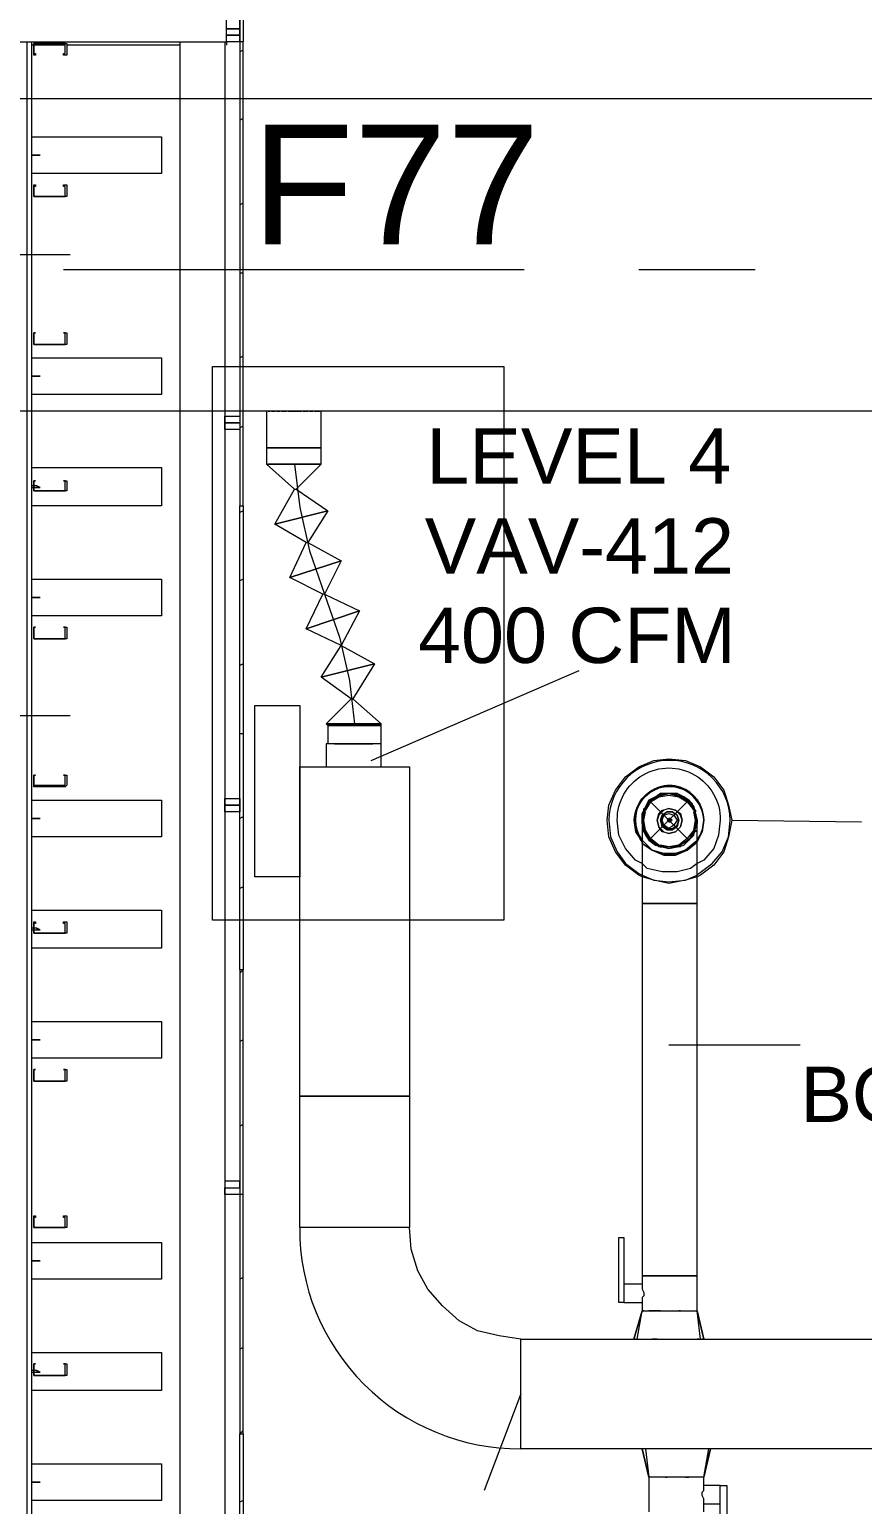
# Model space of a CAD drawing. Header units: metres. Extents: x 98 to 337, y -7 to 53.
# Drawn here: x 123.144 to 125.44, y 40.839 to 44.903 of the extents above; entities that cross this region are included whole.
import ezdxf

# ---------------------------------------------------------------- set-up
doc = ezdxf.new("R2010")
doc.units = ezdxf.units.M
doc.layers.add('HVAC - Ductos', color=5, linetype='Continuous', lineweight=0)
doc.layers.add('PDF_Text', color=7, linetype='Continuous', lineweight=0)
doc.layers.add('PDF_Geometry', color=7, linetype='Continuous', lineweight=0, true_color=0xaaaaaa)
doc.styles.add('PDF Arial-BoldMT-Identity-H', font='arial.ttf')
doc.styles.add('PDF Helvetica', font='')
doc.styles.get('PDF Helvetica').set_extended_font_data('Helvetica')

msp = doc.modelspace()

# ---------------------------------------------------------------- linework, layer by layer
at = {"layer": 'HVAC - Ductos', "lineweight": 0}
for points in [[(121.2774, 44.7129), (128.7409, 44.7129), (128.7409, 43.8515), (121.2774, 43.8515)], [(123.7973, 43.8515), (123.7973, 43.7507), (123.8019, 43.7507), (123.8065, 43.7507), (123.8202, 43.7507), (123.8385, 43.7507), (123.8569, 43.7507), (123.8751, 43.7507), (123.8935, 43.7507), (123.9118, 43.7507), (123.9302, 43.7507), (123.9394, 43.7507), (123.9485, 43.7507), (123.9485, 43.8515)], [(123.8019, 43.8515), (123.8065, 43.8515)], [(123.8111, 43.8515), (123.8156, 43.8515), (123.8202, 43.8515)], [(123.8248, 43.8515), (123.834, 43.8515)], [(123.8385, 43.8515), (123.8431, 43.8515), (123.8523, 43.8515)], [(123.8569, 43.8515), (123.8751, 43.8515), (123.8935, 43.8515)], [(123.8981, 43.8515), (123.9072, 43.8515), (123.9118, 43.8515)], [(123.9164, 43.8515), (123.921, 43.8515), (123.9256, 43.8515)], [(123.9302, 43.8515), (123.9348, 43.8515), (123.9394, 43.8515), (123.9439, 43.8515)], [(123.8751, 43.6362), (123.8797, 43.6362), (123.9485, 43.705), (123.9485, 43.7507), (123.9394, 43.7507), (123.9302, 43.7507), (123.9118, 43.7507), (123.8935, 43.7507), (123.8751, 43.7507), (123.8569, 43.7507), (123.8385, 43.7507), (123.8202, 43.7507), (123.8065, 43.7507), (123.8019, 43.7507), (123.7973, 43.7507), (123.7973, 43.705), (123.8019, 43.705), (123.8065, 43.705), (123.8202, 43.705), (123.8385, 43.705), (123.8569, 43.705), (123.8751, 43.705), (123.8935, 43.705), (123.9118, 43.705), (123.9302, 43.705), (123.9394, 43.705), (123.9485, 43.705), (123.9394, 43.705), (123.9302, 43.705), (123.9118, 43.705), (123.8935, 43.705), (123.8751, 43.705), (123.8569, 43.705), (123.8385, 43.705), (123.8202, 43.705), (123.8065, 43.705), (123.8019, 43.705), (123.9485, 43.705), (123.8019, 43.705)], [(123.8797, 43.6362), (123.9668, 43.5766), (123.8202, 43.5399), (123.8751, 43.6362), (123.7973, 43.705)], [(123.8751, 43.705), (123.8889, 43.5858), (123.9164, 43.4667), (123.9576, 43.3475), (123.9989, 43.2284), (124.0264, 43.1093), (124.0401, 42.9901)], [(123.9118, 43.4896), (124.0034, 43.4392), (123.8614, 43.3934), (123.9072, 43.4896), (123.8202, 43.5399), (123.9668, 43.5766), (123.9118, 43.4896), (123.9072, 43.4896)], [(123.9576, 43.3475), (124.0538, 43.3017), (123.9072, 43.2514), (123.9531, 43.3475), (123.8614, 43.3934), (124.0034, 43.4392), (123.9576, 43.3475), (123.9531, 43.3475)], [(124.0356, 43.0589), (124.1134, 42.9901), (123.9622, 42.9901), (124.031, 43.0589), (123.9485, 43.1185), (124.0951, 43.1552), (124.0356, 43.0589), (124.031, 43.0589)], [(124.1134, 42.9352), (124.1043, 42.9352), (124.0951, 42.9352), (124.0768, 42.9352), (124.0584, 42.9352), (124.0401, 42.9352), (124.0218, 42.9352), (124.0034, 42.9352), (123.9852, 42.9352), (123.9714, 42.9352), (123.9668, 42.9352), (123.9622, 42.9352), (123.9622, 42.8711), (123.9668, 42.8711), (123.9714, 42.8711), (123.9852, 42.8711), (124.0034, 42.8711), (124.0218, 42.8711), (124.0401, 42.8711), (124.0584, 42.8711), (124.0722, 42.8711), (124.086, 42.8711), (124.0997, 42.8711), (124.1089, 42.8711), (124.1134, 42.8711), (124.1134, 42.9352), (124.1134, 42.9856), (124.1134, 42.9901), (124.1089, 42.9901), (124.0951, 42.9901), (124.0676, 42.9901), (124.0401, 42.9901), (124.008, 42.9901), (123.9852, 42.9901), (123.9668, 42.9901), (123.9622, 42.9901), (123.9668, 42.9901), (123.9852, 42.9901), (124.008, 42.9901), (124.0401, 42.9901), (124.0676, 42.9901), (124.0951, 42.9901), (124.1089, 42.9901), (124.1134, 42.9901)], [(123.9622, 42.9901), (123.9668, 42.9856), (123.9714, 42.9856), (123.9852, 42.9856), (124.0126, 42.9856), (124.0401, 42.9856), (124.0676, 42.9856), (124.0905, 42.9856), (124.1089, 42.9856), (124.1134, 42.9856), (124.1089, 42.9856), (124.0905, 42.9856), (124.0676, 42.9856), (124.0401, 42.9856), (124.0126, 42.9856), (123.9852, 42.9856), (123.9714, 42.9856), (123.9668, 42.9856), (123.9668, 42.9352)], [(123.9852, 42.9352), (124.0034, 42.9352), (124.0218, 42.9352), (124.0401, 42.9352), (124.0584, 42.9352), (124.0768, 42.9352), (124.0905, 42.9352)], [(124.8327, 42.5686), (124.8236, 42.5732), (124.7869, 42.6008), (124.7595, 42.6374), (124.7411, 42.6786), (124.7365, 42.7244), (124.7411, 42.7656), (124.7595, 42.8069), (124.7869, 42.8436), (124.8236, 42.8711), (124.8649, 42.8894), (124.9061, 42.8939), (124.9519, 42.8894), (124.9931, 42.8711), (125.0298, 42.8436), (125.0573, 42.8069), (125.071, 42.7656), (125.0802, 42.7244), (125.071, 42.6786), (125.0573, 42.6374), (125.0298, 42.6008), (124.9931, 42.5732), (124.9839, 42.5686)], [(124.8831, 42.7932), (124.9061, 42.7977), (124.9336, 42.7932)], [(124.8373, 42.7474), (124.8373, 42.7519), (124.8373, 42.7565)], [(124.874, 42.7886), (124.8557, 42.7748), (124.8419, 42.7519), (124.8557, 42.7748), (124.8785, 42.7886), (124.9061, 42.7932), (124.9336, 42.7886), (124.9565, 42.7748), (124.9747, 42.7519), (124.961, 42.7748), (124.9381, 42.7886)], [(124.8511, 42.7794), (124.961, 42.6694)], [(124.961, 42.7794), (124.8511, 42.6694)], [(124.874, 42.7932), (124.8785, 42.7932), (124.8831, 42.7932)], [(124.9336, 42.7932), (124.9381, 42.7932)], [(124.9747, 42.7565), (124.9793, 42.7519), (124.9793, 42.7474)], [(124.8373, 42.6924), (124.8373, 42.697), (124.8327, 42.7244), (124.8373, 42.7474)], [(124.8327, 42.7244), (124.8327, 42.7152), (124.8327, 42.697), (124.8327, 42.6694), (124.8327, 42.6282), (124.8327, 42.5824), (124.8327, 42.5274), (124.8327, 42.4953), (124.8419, 42.4953), (124.8511, 42.4953), (124.8694, 42.4953), (124.8877, 42.4953), (124.9061, 42.4953), (124.929, 42.4953), (124.9473, 42.4953), (124.961, 42.4953), (124.9747, 42.4953), (124.9793, 42.4953), (124.9839, 42.4953), (124.9839, 42.5503), (124.9839, 42.6008), (124.9839, 42.642), (124.9839, 42.6786), (124.9839, 42.7061), (124.9839, 42.7198), (124.9839, 42.7244)], [(124.8327, 42.7152), (124.8327, 42.7015), (124.8419, 42.6832), (124.8511, 42.6694), (124.8694, 42.6557), (124.8877, 42.6511), (124.9061, 42.6465), (124.929, 42.6511), (124.9473, 42.6557), (124.961, 42.6694), (124.9381, 42.6557), (124.9381, 42.6511), (124.9336, 42.6511)], [(124.9747, 42.697), (124.9793, 42.7244), (124.9747, 42.7474), (124.9793, 42.7244), (124.9747, 42.697), (124.9565, 42.674), (124.9336, 42.6557), (124.9061, 42.6511), (124.8785, 42.6557), (124.8557, 42.674), (124.8419, 42.697), (124.8373, 42.7244), (124.8419, 42.7474)], [(124.9793, 42.697), (124.9793, 42.6924), (124.9747, 42.6924), (124.961, 42.6694), (124.9747, 42.6832), (124.9793, 42.7015), (124.9839, 42.7152)], [(124.8831, 42.6511), (124.8785, 42.6511), (124.874, 42.6557), (124.8557, 42.6694), (124.8419, 42.6924)], [(124.9336, 42.6557), (124.9061, 42.6511), (124.8831, 42.6557)], [(124.9839, 42.6053), (124.9656, 42.5916), (124.929, 42.5824), (124.8877, 42.5824), (124.8465, 42.5916), (124.8327, 42.6053)], [(124.8327, 42.5732), (124.8649, 42.5595), (124.9061, 42.5549), (124.9519, 42.5595), (124.9839, 42.5732)], [(124.9839, 42.5686), (124.9519, 42.5595), (124.9061, 42.5503), (124.8649, 42.5595), (124.8327, 42.5686)], [(124.8327, 41.4461), (124.8327, 41.4415), (124.8327, 41.4324), (124.8373, 41.4232), (124.8373, 41.4141), (124.8327, 41.4095), (124.8327, 41.4003), (124.8327, 41.3957)], [(124.819, 41.2949), (124.8327, 41.3728), (124.8099, 41.2949), (124.8145, 41.2949), (124.819, 41.2949), (124.8236, 41.2949), (124.8327, 41.2949)], [(124.8145, 41.2949), (124.8099, 41.2949), (124.8327, 41.3728)], [(124.9885, 41.2949), (124.9839, 41.2949), (124.9931, 41.2949), (124.9839, 41.3728)], [(125.0023, 41.2949), (124.9839, 41.3728), (125.0023, 41.2949)], [(124.8373, 41.2949), (124.8511, 41.2949), (124.8557, 41.2949)], [(124.874, 41.2949), (124.8649, 41.2949), (124.8603, 41.2949)], [(124.8649, 41.2949), (124.874, 41.2949), (124.8877, 41.2949), (124.8923, 41.2949), (124.8969, 41.2949), (124.9198, 41.2949)], [(124.9244, 41.2949), (124.929, 41.2949), (124.9427, 41.2949), (124.9519, 41.2949), (124.9565, 41.2949), (124.961, 41.2949), (124.9793, 41.2949)], [(124.8373, 40.9926), (124.8327, 40.9926)], [(124.8327, 40.9926), (124.8511, 40.9147), (124.8327, 40.9926)], [(124.8511, 40.9926), (124.8419, 40.9926), (124.8511, 40.9147)], [(125.0206, 40.9926), (125.0023, 40.9147), (124.9977, 40.9147), (124.9931, 40.9147), (124.9793, 40.9147), (124.9656, 40.9147), (124.9473, 40.9147), (124.929, 40.9147), (124.9061, 40.9147), (124.8877, 40.9147), (124.874, 40.9147), (124.8603, 40.9147), (124.8557, 40.9147), (124.8511, 40.9147), (124.8511, 40.8185)], [(124.874, 40.9926), (124.8557, 40.9926)], [(124.9977, 40.9926), (124.9793, 40.9926), (124.9747, 40.9926), (124.9702, 40.9926), (124.961, 40.9926), (124.9473, 40.9926), (124.9427, 40.9926), (124.9381, 40.9926), (124.9152, 40.9926), (124.9107, 40.9926), (124.9061, 40.9926), (124.8923, 40.9926), (124.8831, 40.9926), (124.8785, 40.9926), (124.8649, 40.9926)], [(125.0023, 40.8185), (125.0023, 40.8413), (125.0481, 40.8413), (125.0481, 40.8459), (125.0481, 40.8505), (125.0481, 40.8551), (125.0481, 40.8597), (125.0481, 40.8688), (125.0481, 40.8734), (125.0481, 40.878), (125.0481, 40.8826), (125.0481, 40.8872), (125.0481, 40.8917), (125.0023, 40.8917), (125.0023, 40.9147), (125.016, 40.9926)], [(125.0023, 40.9147), (125.0206, 40.9926), (125.016, 40.9926), (125.0114, 40.9926), (125.0023, 40.9926)], [(125.0023, 40.8413), (125.0023, 40.8459), (125.0023, 40.8551), (124.9977, 40.8643), (124.9977, 40.8734), (125.0023, 40.878), (125.0023, 40.8872), (125.0023, 40.8917)]]:
    msp.add_lwpolyline(points, dxfattribs=at)
for points in [[(123.9072, 43.2514), (124.0538, 43.3017), (124.0034, 43.2055), (124.0951, 43.1552), (123.9485, 43.1185), (124.0034, 43.2055)], [(123.7652, 43.0405), (123.8889, 43.0405), (123.8889, 42.5686), (123.7652, 42.5686)], [(124.1134, 42.9856), (124.1043, 42.9856), (124.0905, 42.9856), (124.0768, 42.9856), (124.0584, 42.9856), (124.0401, 42.9856), (124.0218, 42.9856), (124.0034, 42.9856), (123.9852, 42.9856), (123.976, 42.9856), (123.9668, 42.9856), (123.976, 42.9856), (123.9852, 42.9856), (124.0034, 42.9856), (124.0218, 42.9856), (124.0401, 42.9856), (124.0584, 42.9856), (124.0768, 42.9856), (124.0905, 42.9856), (124.1043, 42.9856)], [(124.1913, 42.8711), (124.1913, 41.9639), (123.8889, 41.9639), (123.8889, 42.8711)], [(124.8373, 42.7428), (124.8419, 42.7611), (124.8557, 42.7748), (124.8694, 42.7886), (124.8877, 42.7932), (124.9061, 42.7977), (124.9244, 42.7932), (124.9427, 42.7886), (124.961, 42.7748), (124.9702, 42.7611), (124.9793, 42.7428), (124.9793, 42.7244), (124.9793, 42.7061), (124.9702, 42.6878), (124.961, 42.6694), (124.9427, 42.6603), (124.9244, 42.6511), (124.9061, 42.6511), (124.8877, 42.6511), (124.8694, 42.6603), (124.8557, 42.6694), (124.8419, 42.6878), (124.8373, 42.7061), (124.8327, 42.7244)], [(124.8327, 42.7244), (124.8327, 42.7428), (124.8419, 42.7611), (124.8511, 42.7794), (124.8694, 42.7886), (124.8877, 42.7977), (124.9061, 42.7977), (124.929, 42.7977), (124.9473, 42.7886), (124.961, 42.7794), (124.9747, 42.7611), (124.9793, 42.7428), (124.9839, 42.7244), (124.9839, 42.7152), (124.9839, 42.7244), (124.9793, 42.7428), (124.9747, 42.7611), (124.961, 42.7794), (124.9473, 42.7886), (124.929, 42.7977), (124.9061, 42.7977), (124.8877, 42.7977), (124.8694, 42.7886), (124.8511, 42.7794), (124.8419, 42.7611), (124.8327, 42.7428), (124.8327, 42.7244), (124.8327, 42.7152)], [(124.9702, 42.7702), (124.929, 42.7977), (124.8831, 42.7977), (124.8465, 42.7702), (124.8327, 42.7244), (124.8465, 42.6786), (124.8831, 42.6511), (124.929, 42.6511), (124.9702, 42.6786), (124.9839, 42.7244)], [(124.8785, 42.7382), (124.874, 42.7244), (124.8785, 42.7428), (124.8877, 42.7519), (124.9061, 42.7565), (124.9244, 42.7519), (124.9381, 42.7428), (124.9427, 42.7244), (124.9381, 42.7382), (124.9244, 42.7519), (124.9061, 42.7565), (124.8923, 42.7519)], [(124.9381, 42.7061), (124.9427, 42.7244), (124.9381, 42.7061), (124.9244, 42.6924), (124.9061, 42.6878), (124.8877, 42.6924), (124.8785, 42.7061), (124.874, 42.7244), (124.8785, 42.7061), (124.8923, 42.6924), (124.9061, 42.6878), (124.9244, 42.6924)], [(124.8877, 42.7382), (124.8831, 42.7244), (124.8877, 42.7382), (124.9015, 42.7474), (124.9152, 42.7474), (124.929, 42.7382), (124.9336, 42.7244), (124.929, 42.7382), (124.9152, 42.7474), (124.9015, 42.7474)], [(124.929, 42.7107), (124.9336, 42.7244), (124.929, 42.7061), (124.9152, 42.697), (124.9015, 42.697), (124.8877, 42.7061), (124.8831, 42.7244), (124.8877, 42.7107), (124.9015, 42.7015), (124.9152, 42.7015)], [(124.8923, 42.7382), (124.9061, 42.7428), (124.9198, 42.7382), (124.929, 42.7244), (124.9198, 42.7107), (124.9061, 42.7015), (124.8923, 42.7107), (124.8877, 42.7244)], [(124.9061, 42.729), (124.9015, 42.7244), (124.9061, 42.729), (124.9107, 42.729), (124.9152, 42.7244), (124.9107, 42.7198), (124.9061, 42.7198), (124.9015, 42.7244), (124.9061, 42.7198), (124.9107, 42.7198), (124.9107, 42.7244), (124.9107, 42.729)], [(124.9839, 42.6648), (124.9977, 42.6924), (125.0023, 42.7244), (124.9977, 42.6924)], [(124.8373, 42.6648), (124.8603, 42.642), (124.8923, 42.6328), (124.9244, 42.6328), (124.9519, 42.642), (124.9793, 42.6648), (124.9839, 42.6694), (124.9793, 42.6648), (124.9519, 42.642), (124.9244, 42.6328), (124.8923, 42.6328), (124.8603, 42.642), (124.8373, 42.6648), (124.8327, 42.6694)], [(124.9793, 42.6603), (124.9565, 42.642), (124.9244, 42.6282), (124.8923, 42.6282), (124.8603, 42.642), (124.8327, 42.6603), (124.8327, 42.6648), (124.8327, 42.6603), (124.8603, 42.642), (124.8923, 42.6282), (124.9244, 42.6282), (124.9565, 42.642), (124.9793, 42.6603), (124.9839, 42.6648)], [(124.8327, 41.469), (124.8419, 41.469), (124.8511, 41.469), (124.8694, 41.469), (124.8877, 41.469), (124.9061, 41.469), (124.929, 41.469), (124.9473, 41.469), (124.961, 41.469), (124.9747, 41.469), (124.9793, 41.469), (124.9839, 41.469), (124.9839, 42.4953), (124.9793, 42.4953), (124.9747, 42.4953), (124.961, 42.4953), (124.9473, 42.4953), (124.929, 42.4953), (124.9061, 42.4953), (124.8877, 42.4953), (124.8694, 42.4953), (124.8511, 42.4953), (124.8419, 42.4953), (124.8327, 42.4953)], [(124.7686, 41.5744), (124.7823, 41.5744), (124.7823, 41.3957), (124.7686, 41.3957)], [(124.7823, 41.4461), (124.7823, 41.4415), (124.7823, 41.437), (124.7823, 41.4324), (124.7823, 41.4278), (124.7823, 41.4186), (124.7823, 41.4141), (124.7823, 41.4095), (124.7823, 41.4049), (124.7823, 41.4003), (124.7823, 41.3957), (124.8327, 41.3957), (124.8327, 41.3728), (124.8373, 41.3728), (124.8327, 41.3728), (124.8373, 41.3728), (124.8419, 41.3728), (124.8511, 41.3728), (124.8694, 41.3728), (124.8877, 41.3728), (124.9061, 41.3728), (124.929, 41.3728), (124.9473, 41.3728), (124.961, 41.3728), (124.9747, 41.3728), (124.9793, 41.3728), (124.9839, 41.3728), (124.9839, 41.469), (124.9793, 41.469), (124.9747, 41.469), (124.961, 41.469), (124.9473, 41.469), (124.929, 41.469), (124.9061, 41.469), (124.8877, 41.469), (124.8694, 41.469), (124.8511, 41.469), (124.8419, 41.469), (124.8327, 41.469), (124.8327, 41.4461)], [(124.8831, 41.3728), (124.8785, 41.3728), (124.8511, 41.3728), (124.8785, 41.3728)], [(124.9381, 41.3728), (124.9336, 41.3728)], [(124.4983, 41.2949), (125.5291, 41.2949), (125.5291, 40.9926), (124.4983, 40.9926)], [(124.9977, 41.2949), (125.0023, 41.2949)], [(124.8969, 40.9147), (124.9015, 40.9147)], [(124.9519, 40.9147), (124.9565, 40.9147), (124.961, 40.9147), (124.9565, 40.9147)], [(125.0664, 40.7131), (125.0481, 40.7131), (125.0481, 40.8917), (125.0664, 40.8917)]]:
    msp.add_lwpolyline(points, close=True, dxfattribs=at)
for points in [[(124.9839, 42.5732), (124.9885, 42.5778), (125.0252, 42.6053), (125.0527, 42.6374), (125.071, 42.6786), (125.0756, 42.7244, 0.986375), (124.7411, 42.7244), (124.7457, 42.6786), (124.7641, 42.6374), (124.7869, 42.6053), (124.8236, 42.5778), (124.8327, 42.5732)], [(124.8327, 42.6053), (124.8145, 42.6145), (124.7869, 42.6465), (124.7686, 42.6832), (124.7641, 42.7244, -1.013616), (125.0481, 42.7244), (125.0435, 42.6832), (125.0298, 42.6465), (125.0023, 42.6145), (124.9839, 42.6053)]]:
    msp.add_lwpolyline(points, format="xyb", dxfattribs=at)
for points in [[(125.0023, 42.7244, 1.397689), (124.8327, 42.6694), (124.819, 42.6924), (124.8145, 42.7244, -1.372858), (124.9839, 42.6694), (124.9977, 42.6924), (125.0023, 42.7244, 0.9626), (124.8099, 42.7244), (124.8145, 42.6924), (124.8327, 42.6648, -1.406921)], [(124.4983, 40.9926), (124.4983, 41.2949), (124.4387, 41.3041), (124.3792, 41.3179), (124.3287, 41.3453), (124.2829, 41.3866), (124.2417, 41.4324), (124.2143, 41.4828), (124.1959, 41.5424), (124.1913, 41.6019), (123.8889, 41.6019), (123.8889, 41.9639), (124.1913, 41.9639), (124.1913, 41.6019), (123.8889, 41.6019, 0.417423)]]:
    msp.add_lwpolyline(points, format="xyb", close=True, dxfattribs=at)
at = {"layer": 'PDF_Geometry', "lineweight": 0}
for points in [[(123.6873, 46.0645), (123.724, 46.0645), (123.724, 44.9053), (123.6873, 44.9053), (123.724, 44.9053), (123.724, 44.887), (123.6873, 44.887), (123.724, 44.887), (123.724, 44.8687), (123.6873, 44.8687), (123.6873, 44.9924), (123.6873, 46.3394), (123.6873, 46.0828)], [(123.724, 46.0828), (123.7331, 46.0828), (123.7331, 44.8687), (123.724, 44.8687), (123.724, 46.0828), (123.7331, 46.0828), (123.7331, 44.8687), (123.724, 44.8687), (123.724, 43.5903), (123.7331, 43.5903), (123.7331, 42.3121), (123.724, 42.3121), (123.724, 41.0338), (123.7331, 41.0338), (123.7331, 39.7555), (123.724, 39.7555), (123.724, 38.5459), (123.7331, 38.5459), (123.7331, 39.7555), (123.724, 39.7555), (123.724, 41.0338), (123.7331, 41.043)], [(123.5591, 44.8687), (123.5591, 39.9708), (120.0128, 39.9708), (120.0128, 44.8687), (123.6873, 44.8687), (123.6873, 44.8595)], [(120.1456, 44.8687), (120.3335, 44.8687), (120.4206, 44.8687), (120.4206, 39.9708), (120.4389, 39.9708), (120.4389, 44.8687), (123.1375, 44.8687), (123.1375, 39.9708), (123.1513, 39.9708), (123.1513, 44.8687), (123.1559, 44.8687)], [(123.6827, 44.8687), (123.6827, 38.5459), (123.6873, 38.5459), (123.6873, 37.2218), (123.5591, 37.2218)], [(123.7331, 42.3121), (123.724, 42.3121), (123.724, 43.5903), (123.7331, 43.5903), (123.7331, 44.8687)], [(123.2429, 44.8595), (123.1559, 44.8595), (123.1513, 44.8595)], [(123.5591, 44.8595), (123.2475, 44.8595)], [(123.7331, 44.8457), (123.724, 44.8412)], [(123.7331, 44.6579), (123.724, 44.6533)], [(123.1513, 44.6075), (123.5086, 44.6075), (123.5086, 44.5067), (123.1513, 44.5067)], [(123.1513, 44.5571), (123.165, 44.5571), (123.1513, 44.5571)], [(123.165, 44.5571), (123.1742, 44.5571), (123.165, 44.5571)], [(123.7331, 44.4242), (123.724, 44.4196)], [(123.2567, 44.2822), (123.0184, 44.2822), (122.7801, 44.2822)], [(124.5074, 44.241), (123.2383, 44.241)], [(123.7331, 44.2318), (123.724, 44.2318)], [(125.1443, 44.241), (124.8236, 44.241)], [(123.1513, 43.9981), (123.5086, 43.9981), (123.5086, 43.8974), (123.1513, 43.8974)], [(123.7331, 44.0027), (123.724, 43.9981)], [(123.1513, 43.9477), (123.165, 43.9477), (123.1513, 43.9477)], [(123.165, 43.9477), (123.1742, 43.9477), (123.165, 43.9477)], [(123.7331, 43.8103), (123.724, 43.8057)], [(123.1513, 43.6958), (123.5086, 43.6958), (123.5086, 43.5903), (123.1513, 43.5903)], [(123.1513, 43.6407), (123.1559, 43.6407), (123.165, 43.6407), (123.1742, 43.6407), (123.165, 43.6453), (123.1559, 43.6453), (123.1513, 43.6453)], [(123.165, 43.6453), (123.165, 43.6407)], [(123.7331, 43.5766), (123.724, 43.5721)], [(123.1513, 43.3888), (123.5086, 43.3888), (123.5086, 43.288), (123.1513, 43.288)], [(123.7331, 43.3888), (123.724, 43.3842)], [(123.1513, 43.3384), (123.165, 43.3384), (123.1513, 43.3384)], [(123.165, 43.3384), (123.1742, 43.3384), (123.165, 43.3384)], [(123.7331, 43.1552), (123.724, 43.1506)], [(124.086, 42.8894), (124.6587, 43.1368)], [(122.7801, 43.0131), (123.0184, 43.0131), (123.2567, 43.0131)], [(123.7331, 42.9627), (123.724, 42.9627)], [(123.1513, 42.7794), (123.5086, 42.7794), (123.5086, 42.6786), (123.1513, 42.6786)], [(123.1513, 42.729), (123.165, 42.729), (123.1513, 42.729)], [(123.165, 42.729), (123.1742, 42.729), (123.165, 42.729)], [(123.7331, 42.7336), (123.724, 42.729)], [(125.0802, 42.7244), (125.4375, 42.7198)], [(123.7331, 42.5411), (123.724, 42.5366)], [(123.1513, 42.477), (123.5086, 42.477), (123.5086, 42.3716), (123.1513, 42.3716)], [(123.1513, 42.4221), (123.1559, 42.4221), (123.165, 42.4221), (123.1742, 42.4221), (123.165, 42.4266), (123.1559, 42.4266), (123.1513, 42.4266)], [(123.165, 42.4266), (123.165, 42.4221)], [(123.724, 41.0338), (123.7331, 41.0338), (123.7331, 42.3121), (123.724, 42.3029)], [(123.1513, 42.17), (123.5086, 42.17), (123.5086, 42.0692), (123.1513, 42.0692)], [(123.1513, 42.1196), (123.165, 42.1196), (123.1513, 42.1196)], [(123.165, 42.1196), (123.1742, 42.1196), (123.165, 42.1196)], [(123.7331, 42.1196), (123.724, 42.115)], [(124.9061, 42.1059), (125.268, 42.1059)], [(123.7331, 41.886), (123.724, 41.8814)], [(123.7331, 41.6936), (123.724, 41.6936), (123.6827, 41.6936), (123.6827, 41.7119), (123.724, 41.7119), (123.724, 41.7302), (123.6827, 41.7302), (123.6827, 41.7119), (123.724, 41.7119), (123.724, 41.6936)], [(123.1513, 41.5607), (123.5086, 41.5607), (123.5086, 41.4599), (123.1513, 41.4599)], [(123.7331, 41.4645), (123.724, 41.4599)], [(123.1513, 41.2583), (123.5086, 41.2583), (123.5086, 41.1529), (123.1513, 41.1529)], [(123.7331, 41.272), (123.724, 41.2675)], [(123.1513, 41.2033), (123.1559, 41.2033), (123.165, 41.2033), (123.1742, 41.2033), (123.165, 41.2079), (123.1559, 41.2079), (123.1513, 41.2079)], [(123.165, 41.2079), (123.165, 41.2033)], [(124.4983, 41.1437), (124.3975, 40.878)], [(123.1513, 40.9514), (123.5086, 40.9514), (123.5086, 40.8505), (123.1513, 40.8505)], [(123.7331, 40.8505), (123.724, 40.8459)]]:
    msp.add_lwpolyline(points, dxfattribs=at)
for points in [[(123.2383, 44.832), (123.2383, 44.8366), (123.2429, 44.8366), (123.2429, 44.8641), (123.1559, 44.8641), (123.1559, 44.8366), (123.1605, 44.8366), (123.1605, 44.832), (123.1559, 44.832), (123.1559, 44.8641), (123.2429, 44.8641), (123.2475, 44.8641), (123.2475, 44.832)], [(123.2475, 44.4426), (123.2429, 44.4426), (123.1559, 44.4426), (123.1559, 44.4746), (123.1605, 44.4746), (123.1605, 44.47), (123.1559, 44.47), (123.1559, 44.4426), (123.2429, 44.4426), (123.2429, 44.47), (123.2383, 44.47), (123.2383, 44.4746), (123.2475, 44.4746)], [(123.2475, 44.0394), (123.2475, 44.0348), (123.2429, 44.0348), (123.1559, 44.0348), (123.1559, 44.0394), (123.1559, 44.0669), (123.1605, 44.0669), (123.1559, 44.0669), (123.1559, 44.0394), (123.1559, 44.0348), (123.2429, 44.0348), (123.2429, 44.0394), (123.2429, 44.0669), (123.2383, 44.0669), (123.2475, 44.0669)], [(123.6827, 43.8378), (123.724, 43.8378), (123.724, 43.8194), (123.6827, 43.8194)], [(123.6827, 43.8194), (123.724, 43.8194), (123.724, 43.8012), (123.6827, 43.8012)], [(123.2475, 43.6316), (123.2429, 43.6316), (123.1559, 43.6316), (123.1559, 43.6591), (123.1605, 43.6591), (123.1559, 43.6591), (123.1559, 43.6316), (123.2429, 43.6316), (123.2429, 43.6591), (123.2383, 43.6591), (123.2475, 43.6591)], [(123.2475, 43.2238), (123.2429, 43.2238), (123.1559, 43.2238), (123.1559, 43.2559), (123.1605, 43.2559), (123.1559, 43.2559), (123.1559, 43.2238), (123.2429, 43.2238), (123.2429, 43.2559), (123.2383, 43.2559), (123.2475, 43.2559)], [(123.2475, 42.8206), (123.2429, 42.816), (123.1559, 42.816), (123.1559, 42.8206), (123.1559, 42.8481), (123.1605, 42.8481), (123.1559, 42.8481), (123.1559, 42.8206), (123.2429, 42.8206), (123.2429, 42.8481), (123.2383, 42.8481), (123.2475, 42.8481)], [(123.6827, 42.784), (123.724, 42.784), (123.724, 42.7656), (123.6827, 42.7656)], [(123.6827, 42.7656), (123.724, 42.7656), (123.724, 42.7474), (123.6827, 42.7474)], [(123.2475, 42.4129), (123.2429, 42.4129), (123.1559, 42.4129), (123.1559, 42.4449), (123.1605, 42.4449), (123.1605, 42.4403), (123.1559, 42.4403), (123.1559, 42.4129), (123.2429, 42.4129), (123.2429, 42.4403), (123.2383, 42.4403), (123.2383, 42.4449), (123.2475, 42.4449)], [(123.2475, 42.0097), (123.2475, 42.0051), (123.2429, 42.0051), (123.1559, 42.0051), (123.1559, 42.0097), (123.1559, 42.0372), (123.1605, 42.0372), (123.1559, 42.0372), (123.1559, 42.0097), (123.1559, 42.0051), (123.2429, 42.0051), (123.2429, 42.0097), (123.2429, 42.0372), (123.2383, 42.0372), (123.2475, 42.0372)], [(123.2475, 41.6019), (123.2429, 41.6019), (123.1559, 41.6019), (123.1559, 41.634), (123.1605, 41.634), (123.1605, 41.6294), (123.1559, 41.6294), (123.1559, 41.6019), (123.2429, 41.6019), (123.2429, 41.6294), (123.2383, 41.6294), (123.2383, 41.634), (123.2475, 41.634)], [(123.165, 41.5103), (123.1513, 41.5103), (123.165, 41.5103), (123.1742, 41.5103)], [(123.2475, 41.1941), (123.2429, 41.1941), (123.1559, 41.1941), (123.1559, 41.2263), (123.1605, 41.2263), (123.1559, 41.2263), (123.1559, 41.1941), (123.2429, 41.1941), (123.2429, 41.2263), (123.2383, 41.2263), (123.2475, 41.2263)], [(123.165, 40.9009), (123.1513, 40.9009), (123.165, 40.9009), (123.1742, 40.9009)]]:
    msp.add_lwpolyline(points, close=True, dxfattribs=at)
at = {"layer": 'PDF_Geometry', "color": 240, "lineweight": 0, "true_color": 0xed1f24}
msp.add_lwpolyline([(123.6486, 43.9748), (124.4519, 43.9748), (124.4519, 42.4487), (123.6486, 42.4487)], close=True, dxfattribs=at)

# ---------------------------------------------------------------- texts
at = {"layer": 'PDF_Text', "color": 240, "lineweight": 0, "true_color": 0xed1f24, "insert": (123.7562, 44.4757), "char_height": 0.32989, "attachment_point": 4, "style": 'PDF Arial-BoldMT-Identity-H'}
msp.add_mtext('F77', dxfattribs=at)
at = {"layer": 'PDF_Text', "lineweight": 0, "char_height": 0.15242, "attachment_point": 4, "style": 'PDF Helvetica'}
for s, insert in [('LEVEL 4', (124.2381, 43.7276)), ('VAV-412', (124.2335, 43.4802)), ('400 CFM', (124.2152, 43.2328)), ('BOD3.79', (125.269, 41.9682))]:
    msp.add_mtext(s, dxfattribs=dict(at, insert=insert))

doc.saveas('drawing.dxf')
